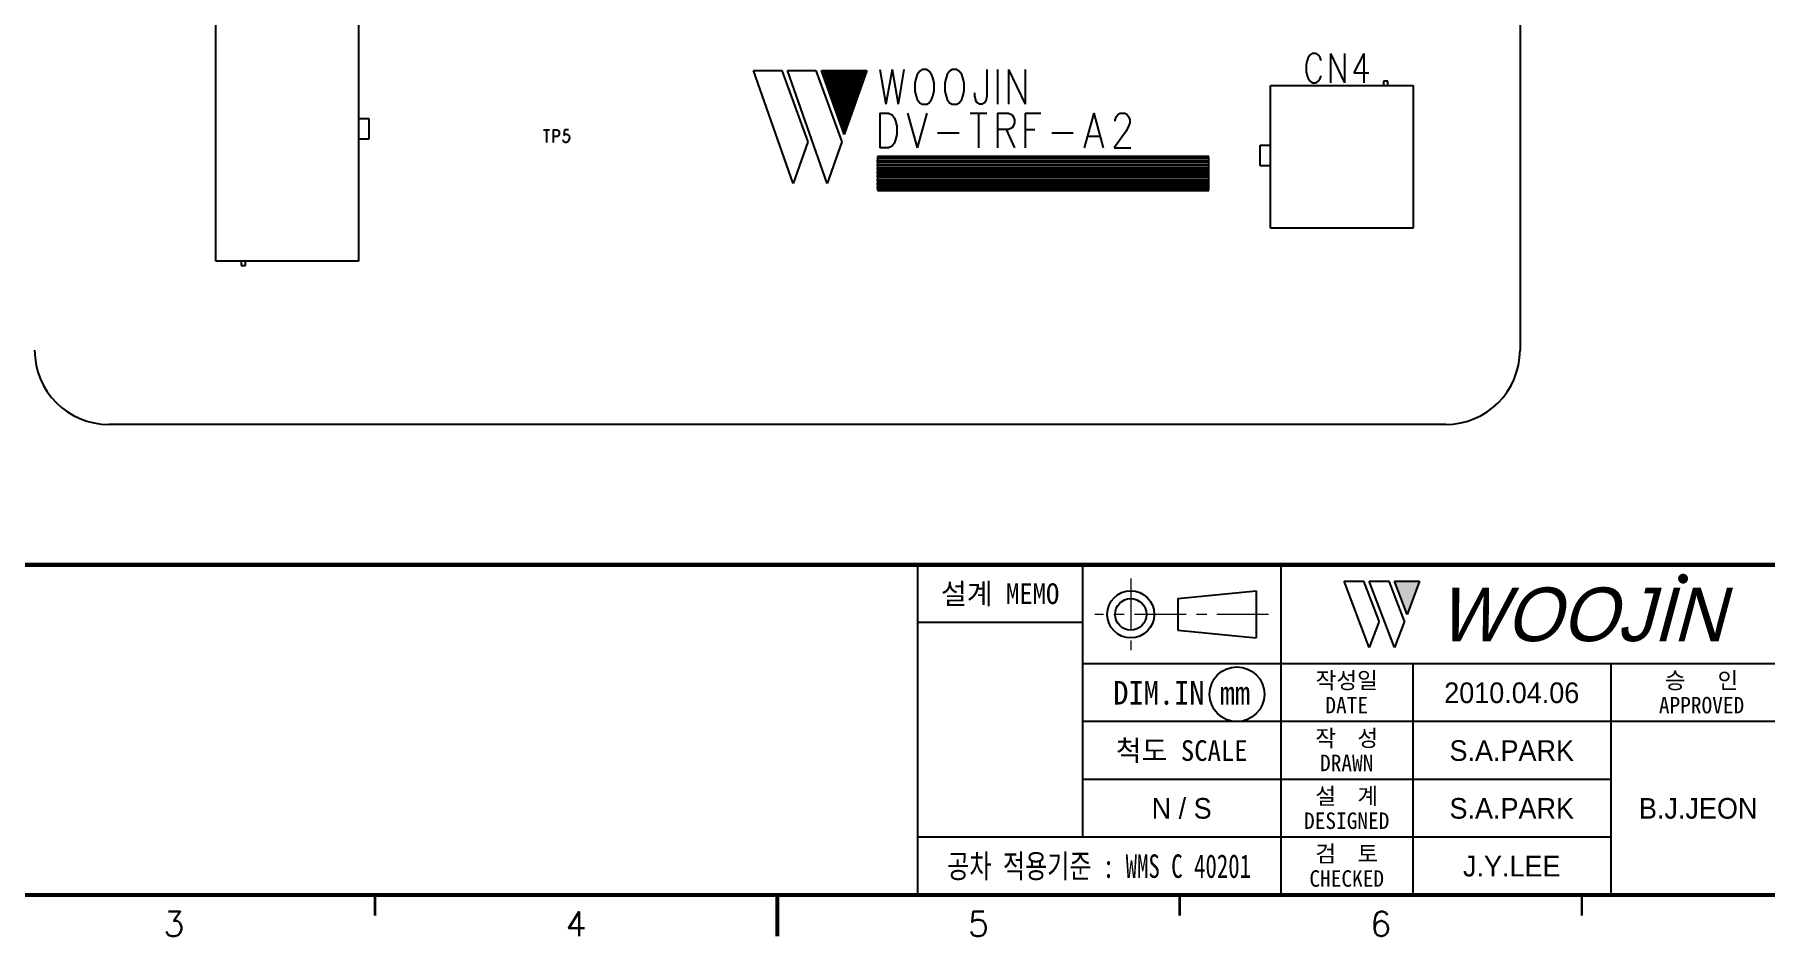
# Model space of a CAD drawing. Extents: x 295 to 953, y 10 to 290.
# Drawn here: x 597 to 806.7, y 9.8 to 119.2 of the extents above; entities that cross this region are included whole.
import ezdxf
from ezdxf.enums import TextEntityAlignment as Align

# ---------------------------------------------------------------- set-up
doc = ezdxf.new("R2010")
doc.units = 0
doc.header["$LTSCALE"] = 5
doc.header["$MEASUREMENT"] = 0
doc.linetypes.add('CENTER', pattern=[2, 1.25, -0.25, 0.25, -0.25])
doc.layers.get('0').update_dxf_attribs({"linetype": 'CONTINUOUS', "lineweight": 25})
doc.layers.add('2', color=2, linetype='CENTER', lineweight=13)
for name, color, linetype in [('SHEET', 3, 'CONTINUOUS'), ('SILK_TOP_PHO', 13, 'CONTINUOUS'), ('문자', 4, 'CONTINUOUS'), ('테두리', 3, 'CONTINUOUS')]:
    doc.layers.add(name, color=color, linetype=linetype)
doc.styles.add('MARK', font='ARLRDBD.TTF')
doc.styles.get("Standard").update_dxf_attribs({"font": 'simplex.shx'})
doc.styles.add('굴림', font='')
doc.styles.add('굴림체', font='')
doc.styles.get('굴림').set_extended_font_data('Gulim')
doc.styles.get('굴림체').set_extended_font_data('GulimChe')

# ---------------------------------------------------------------- blocks, each defined once
blk = doc.blocks.new('B')
at = {"layer": '문자'}
blk.add_hatch(color=256, dxfattribs=at).paths.add_polyline_path([(13.79, 10), (15.31, 6), (16.84, 10)])
at = {"color": 4, "const_width": 0.6}
blk.add_lwpolyline([(48.46, 10.32, 1), (49.06, 10.32, 1)], format="xyb", close=True, dxfattribs=at)
at = {"layer": '문자'}
for p, q in [((10.73, 2), (7.68, 10)), ((7.68, 10), (10.09, 10)), ((11.94, 5.16), (10.09, 10)), ((10.73, 10), (13.15, 10)), ((13.79, 2), (10.73, 10)), ((14.99, 5.16), (13.15, 10)), ((13.79, 10), (16.84, 10)), ((15.31, 6), (13.79, 10)), ((16.84, 10), (15.31, 6)), ((11.94, 5.16), (10.73, 2)), ((14.99, 5.16), (13.79, 2))]:
    blk.add_line(p, q, dxfattribs=at)
at = {"layer": '문자', "style": 'MARK', "oblique": 15}
blk.add_text('WOOJIN', height=6.5, dxfattribs=at).set_placement((36.4, 6), align=Align.MIDDLE_CENTER)
blk = doc.blocks.new('C')
at = {"layer": '2'}
for p, q in [((252.83, 53.35), (252.83, 44.65)), ((269.53, 49), (248.48, 49))]:
    blk.add_line(p, q, dxfattribs=at)
at = {"layer": 'SHEET'}
for p, q in [((227, 55), (227, 15)), ((247, 55), (247, 22)), ((271, 55), (271, 15)), ((271, 55), (271, 15)), ((247, 48), (227, 48)), ((333, 43), (247, 43)), ((287, 43), (287, 15)), ((311, 43), (311, 15)), ((333, 36), (247, 36)), ((311, 29), (247, 29)), ((311, 22), (227, 22))]:
    blk.add_line(p, q, dxfattribs=at)
at = {"layer": 'SHEET', "color": 4}
for p, q in [((258.53, 50.9), (268.03, 51.85)), ((258.53, 50.9), (258.53, 47.1)), ((268.03, 51.85), (268.03, 46.15)), ((258.53, 47.1), (268.03, 46.15))]:
    blk.add_line(p, q, dxfattribs=at)
for radius in [2.85, 1.9]:
    blk.add_circle((252.83, 49), radius, dxfattribs=at)
at = {"layer": 'SHEET'}
blk.add_circle((265.7, 39.32), 3.32, dxfattribs=at)
at = {"layer": '테두리'}
for points, const_width in [([(15, 285), (15, 15), (405, 15), (405, 285), (15, 285)], 0.5), ([(15, 55), (405, 55)], 0.5), ([(161.25, 12.5), (161.25, 15)], 0.3), ([(210, 10), (210, 15)], 0.5), ([(258.75, 12.5), (258.75, 15)], 0.3), ([(307.5, 12.5), (307.5, 15)], 0.3)]:
    blk.add_lwpolyline(points, dxfattribs=dict(at, const_width=const_width))
blk.add_blockref('B', (271, 43))
at = {"layer": '문자', "style": '굴림체'}
for s, height, p in [('설계 MEMO', 2.5, (237, 51.5)), ('작성일', 2, (279, 41)), ('승   인', 2, (322, 41)), ('DIM.IN mm', 2.85, (259, 39.5)), ('DATE', 2, (279, 38)), ('APPROVED', 2, (322, 38)), ('척도 SCALE', 2.5, (259, 32.5)), ('작  성', 2, (279, 34)), ('DRAWN', 2, (279, 31)), ('설  계', 2, (279, 27)), ('DESIGNED', 2, (279, 24)), ('검  토', 2, (279, 20)), ('CHECKED', 2, (279, 17))]:
    blk.add_text(s, height=height, dxfattribs=at).set_placement(p, align=Align.MIDDLE_CENTER)
at = {"layer": '문자', "style": '굴림체', "width": 0.75}
blk.add_text('공차 적용기준 : WMS C 40201', height=2.85, dxfattribs=at).set_placement((249, 18.5), align=Align.MIDDLE_CENTER)
at = {"layer": '문자'}
for s, p in [('3', (136.88, 11.5)), ('4', (185.62, 11.5)), ('5', (234.38, 11.5)), ('6', (283.12, 11.5))]:
    blk.add_text(s, height=3, dxfattribs=at).set_placement(p, align=Align.MIDDLE)

msp = doc.modelspace()

# ---------------------------------------------------------------- linework, layer by layer
at = {"layer": 'SILK_TOP_PHO', "color": 7}
for p, q in [((776.98, 261), (776.98, 81)), ((618.94, 91.8), (618.94, 124.2)), ((636.22, 124.2), (636.22, 91.8)), ((751.18, 116.1), (751.06, 115.59)), ((751.06, 115.59), (751.06, 114.75)), ((751.3, 116.44), (751.18, 116.1)), ((751.55, 116.78), (751.3, 116.44)), ((751.79, 116.94), (751.55, 116.78)), ((752.28, 116.94), (751.79, 116.94)), ((752.53, 116.78), (752.28, 116.94)), ((752.78, 116.44), (752.53, 116.78)), ((752.9, 116.1), (752.78, 116.44)), ((754, 116.94), (754, 113.4)), ((754, 116.94), (755.72, 113.4)), ((755.72, 116.94), (755.72, 113.4)), ((758.05, 116.94), (756.83, 114.58)), ((758.05, 116.94), (758.05, 113.4)), ((688.91, 101.18), (684.11, 114.89)), ((684.11, 114.89), (687.54, 114.89)), ((687.54, 114.89), (690.67, 106.23)), ((693.02, 101.18), (688.22, 114.89)), ((688.22, 114.89), (691.65, 114.89)), ((691.65, 114.89), (694.78, 106.23)), ((692.34, 114.89), (697.82, 114.89)), ((695.08, 107.12), (692.34, 114.89)), ((692.57, 114.89), (695.08, 107.58)), ((692.8, 114.89), (695.08, 108.03)), ((693.02, 114.89), (695.08, 108.49)), ((693.25, 114.89), (695.08, 108.95)), ((693.48, 114.89), (695.08, 109.41)), ((693.71, 114.89), (695.08, 109.86)), ((693.94, 114.89), (695.08, 110.32)), ((694.17, 114.89), (695.08, 110.78)), ((694.4, 114.89), (695.08, 111.23)), ((694.62, 114.89), (695.08, 111.69)), ((694.85, 114.89), (695.08, 112.15)), ((697.82, 114.89), (695.08, 107.12)), ((695.08, 107.58), (697.6, 114.89)), ((695.08, 108.03), (697.37, 114.89)), ((695.08, 108.49), (697.14, 114.89)), ((695.08, 108.95), (696.91, 114.89)), ((695.08, 109.41), (696.68, 114.89)), ((695.08, 109.86), (696.45, 114.89)), ((695.08, 110.32), (696.22, 114.89)), ((695.08, 110.78), (696, 114.89)), ((695.08, 111.23), (695.77, 114.89)), ((695.08, 111.69), (695.54, 114.89)), ((695.08, 112.15), (695.31, 114.89)), ((695.08, 114.89), (695.08, 107.12)), ((699.42, 114.98), (700.15, 110.78)), ((700.88, 114.98), (700.15, 110.78)), ((700.88, 114.98), (701.61, 110.78)), ((702.33, 114.98), (701.61, 110.78)), ((703.79, 113.98), (703.64, 113.38)), ((703.64, 113.38), (703.64, 112.38)), ((703.93, 114.38), (703.79, 113.98)), ((704.23, 114.78), (703.93, 114.38)), ((704.52, 114.98), (704.23, 114.78)), ((705.1, 114.98), (704.52, 114.98)), ((705.39, 114.78), (705.1, 114.98)), ((705.68, 114.38), (705.39, 114.78)), ((705.83, 113.98), (705.68, 114.38)), ((705.97, 113.38), (705.83, 113.98)), ((705.97, 112.38), (705.97, 113.38)), ((707.43, 113.98), (707.28, 113.38)), ((707.28, 113.38), (707.28, 112.38)), ((707.57, 114.38), (707.43, 113.98)), ((707.86, 114.78), (707.57, 114.38)), ((708.15, 114.98), (707.86, 114.78)), ((708.73, 114.98), (708.15, 114.98)), ((709.03, 114.78), (708.73, 114.98)), ((709.32, 114.38), (709.03, 114.78)), ((709.46, 113.98), (709.32, 114.38)), ((709.61, 113.38), (709.46, 113.98)), ((709.61, 112.38), (709.61, 113.38)), ((712.37, 114.98), (712.37, 111.78)), ((713.68, 114.98), (713.68, 110.78)), ((714.99, 114.98), (714.99, 110.78)), ((714.99, 114.98), (717.03, 110.78)), ((717.03, 114.98), (717.03, 110.78)), ((751.06, 114.75), (751.18, 114.24)), ((751.18, 114.24), (751.3, 113.91)), ((751.3, 113.91), (751.55, 113.57)), ((751.55, 113.57), (751.79, 113.4)), ((751.79, 113.4), (752.28, 113.4)), ((752.28, 113.4), (752.53, 113.57)), ((752.53, 113.57), (752.78, 113.91)), ((752.78, 113.91), (752.9, 114.24)), ((756.83, 114.58), (758.67, 114.58)), ((760.96, 113.58), (760.42, 113.58)), ((760.42, 113.58), (760.42, 113.04)), ((760.96, 113.04), (760.96, 113.58)), ((703.64, 112.38), (703.79, 111.78)), ((703.79, 111.78), (703.93, 111.38)), ((703.93, 111.38), (704.23, 110.98)), ((705.39, 110.98), (705.68, 111.38)), ((705.68, 111.38), (705.83, 111.78)), ((705.83, 111.78), (705.97, 112.38)), ((707.28, 112.38), (707.43, 111.78)), ((707.43, 111.78), (707.57, 111.38)), ((707.57, 111.38), (707.86, 110.98)), ((709.03, 110.98), (709.32, 111.38)), ((709.32, 111.38), (709.46, 111.78)), ((709.46, 111.78), (709.61, 112.38)), ((710.92, 111.78), (710.92, 112.18)), ((711.06, 111.18), (710.92, 111.78)), ((711.21, 110.98), (711.06, 111.18)), ((712.23, 111.18), (712.08, 110.98)), ((712.37, 111.78), (712.23, 111.18)), ((746.74, 95.76), (746.74, 113.04)), ((746.74, 113.04), (764.02, 113.04)), ((760.42, 113.04), (760.96, 113.04)), ((764.02, 113.04), (764.02, 95.76)), ((636.22, 109.08), (637.48, 109.08)), ((637.48, 109.08), (637.48, 106.56)), ((699.42, 109.72), (699.42, 105.52)), ((699.42, 109.72), (700.44, 109.72)), ((700.44, 109.72), (700.88, 109.52)), ((700.88, 109.52), (701.17, 109.12)), ((701.17, 109.12), (701.32, 108.72)), ((702.77, 109.72), (703.93, 105.52)), ((705.1, 109.72), (703.93, 105.52)), ((704.23, 110.98), (704.52, 110.78)), ((704.52, 110.78), (705.1, 110.78)), ((705.1, 110.78), (705.39, 110.98)), ((707.86, 110.98), (708.15, 110.78)), ((708.15, 110.78), (708.73, 110.78)), ((708.73, 110.78), (709.03, 110.98)), ((710.34, 109.72), (712.37, 109.72)), ((711.5, 110.78), (711.21, 110.98)), ((711.35, 109.72), (711.35, 105.52)), ((711.79, 110.78), (711.5, 110.78)), ((712.08, 110.98), (711.79, 110.78)), ((713.68, 109.72), (713.68, 105.52)), ((713.68, 109.72), (714.99, 109.72)), ((714.99, 109.72), (715.43, 109.52)), ((715.43, 109.52), (715.57, 109.32)), ((715.57, 109.32), (715.72, 108.92)), ((717.03, 109.72), (717.03, 105.52)), ((717.03, 109.72), (718.92, 109.72)), ((725.32, 109.72), (724.15, 105.52)), ((725.32, 109.72), (726.48, 105.52)), ((727.94, 108.92), (728.08, 109.32)), ((728.08, 109.32), (728.23, 109.52)), ((728.23, 109.52), (728.52, 109.72)), ((728.52, 109.72), (729.1, 109.72)), ((729.1, 109.72), (729.39, 109.52)), ((729.39, 109.52), (729.54, 109.32)), ((729.54, 109.32), (729.68, 108.92)), ((658.63, 107.67), (659.36, 107.67)), ((658.99, 107.67), (658.99, 106.17)), ((659.82, 107.67), (659.82, 106.17)), ((659.82, 107.67), (660.29, 107.67)), ((660.29, 107.67), (660.45, 107.6)), ((660.45, 107.6), (660.5, 107.53)), ((660.5, 107.03), (660.45, 106.96)), ((660.5, 107.53), (660.55, 107.39)), ((660.55, 107.17), (660.5, 107.03)), ((660.55, 107.39), (660.55, 107.17)), ((661.18, 107.67), (661.12, 107.03)), ((661.12, 107.03), (661.18, 107.1)), ((661.69, 107.67), (661.18, 107.67)), ((661.18, 107.1), (661.33, 107.17)), ((661.33, 107.17), (661.49, 107.17)), ((661.49, 107.17), (661.64, 107.1)), ((661.64, 107.1), (661.75, 106.96)), ((701.32, 108.72), (701.46, 108.12)), ((701.46, 107.12), (701.32, 106.52)), ((701.46, 108.12), (701.46, 107.12)), ((706.41, 107.32), (709.03, 107.32)), ((714.99, 107.72), (713.68, 107.72)), ((714.7, 107.72), (715.72, 105.52)), ((715.43, 107.92), (714.99, 107.72)), ((715.57, 108.12), (715.43, 107.92)), ((715.72, 108.52), (715.57, 108.12)), ((715.72, 108.92), (715.72, 108.52)), ((717.03, 107.72), (718.19, 107.72)), ((720.23, 107.32), (722.85, 107.32)), ((729.25, 107.52), (727.79, 105.52)), ((727.94, 108.72), (727.94, 108.92)), ((729.54, 108.12), (729.25, 107.52)), ((729.68, 108.52), (729.54, 108.12)), ((729.68, 108.92), (729.68, 108.52)), ((637.48, 106.56), (636.22, 106.56)), ((660.29, 106.89), (659.82, 106.89)), ((660.45, 106.96), (660.29, 106.89)), ((661.07, 106.31), (661.02, 106.46)), ((661.12, 106.24), (661.07, 106.31)), ((661.28, 106.17), (661.12, 106.24)), ((661.43, 106.17), (661.28, 106.17)), ((661.59, 106.24), (661.43, 106.17)), ((661.69, 106.39), (661.59, 106.24)), ((661.75, 106.6), (661.69, 106.39)), ((661.75, 106.96), (661.8, 106.74)), ((661.8, 106.74), (661.75, 106.6)), ((690.67, 106.23), (688.91, 101.18)), ((694.78, 106.23), (693.02, 101.18)), ((700.44, 105.52), (699.42, 105.52)), ((700.88, 105.72), (700.44, 105.52)), ((701.17, 106.12), (700.88, 105.72)), ((701.32, 106.52), (701.17, 106.12)), ((724.59, 106.92), (726.05, 106.92)), ((727.79, 105.52), (729.83, 105.52)), ((745.48, 103.32), (745.48, 105.84)), ((745.48, 105.84), (746.74, 105.84)), ((739.26, 104.46), (699.12, 104.46)), ((699.12, 104.46), (699.12, 104.24)), ((739.26, 104.24), (699.12, 104.24)), ((699.12, 104.24), (699.12, 100.36)), ((699.12, 103.78), (699.12, 104.01)), ((699.12, 104.01), (739.26, 104.01)), ((739.26, 103.78), (699.12, 103.78)), ((699.12, 103.32), (699.12, 103.55)), ((699.12, 103.55), (739.26, 103.55)), ((739.26, 103.32), (699.12, 103.32)), ((699.12, 102.86), (699.12, 103.09)), ((699.12, 103.09), (739.26, 103.09)), ((739.26, 102.86), (699.12, 102.86)), ((739.26, 100.36), (739.26, 104.46)), ((739.26, 104.01), (739.26, 104.24)), ((739.26, 103.55), (739.26, 103.78)), ((739.26, 103.09), (739.26, 103.32)), ((739.26, 102.64), (739.26, 102.86)), ((746.74, 103.32), (745.48, 103.32)), ((699.12, 102.41), (699.12, 102.64)), ((699.12, 102.64), (739.26, 102.64)), ((739.26, 102.41), (699.12, 102.41)), ((699.12, 101.95), (699.12, 102.18)), ((699.12, 102.18), (739.26, 102.18)), ((739.26, 101.95), (699.12, 101.95)), ((699.12, 101.49), (699.12, 101.72)), ((699.12, 101.72), (739.26, 101.72)), ((739.26, 101.49), (699.12, 101.49)), ((699.12, 101.04), (699.12, 101.26)), ((699.12, 101.26), (739.26, 101.26)), ((739.26, 101.04), (699.12, 101.04)), ((699.12, 100.58), (699.12, 100.81)), ((699.12, 100.81), (739.26, 100.81)), ((739.26, 102.18), (739.26, 102.41)), ((739.26, 101.72), (739.26, 101.95)), ((739.26, 101.26), (739.26, 101.49)), ((739.26, 100.81), (739.26, 101.04)), ((739.26, 100.58), (699.12, 100.58)), ((739.26, 100.36), (699.12, 100.36)), ((699.12, 100.36), (699.12, 100.35)), ((699.12, 100.36), (739.26, 100.36)), ((699.12, 100.35), (739.26, 100.35)), ((739.26, 100.35), (739.26, 100.58)), ((764.02, 95.76), (746.74, 95.76)), ((636.22, 91.8), (618.94, 91.8)), ((622, 91.8), (622, 91.26)), ((622.54, 91.8), (622, 91.8)), ((622, 91.26), (622.54, 91.26)), ((622.54, 91.26), (622.54, 91.8)), ((767.98, 72), (605.98, 72))]:
    msp.add_line(p, q, dxfattribs=at)
for centre, start, end in [((605.98, 81), 180, 270), ((767.98, 81), 270, 0)]:
    msp.add_arc(centre, 9, start, end, dxfattribs=at)

# ---------------------------------------------------------------- block references
msp.add_blockref('C', (476.98, 0))

# ---------------------------------------------------------------- texts
at = {"color": 4, "style": '굴림'}
for s, p in [('2010.04.06', (775.98, 39.5)), ('S.A.PARK', (775.98, 32.5)), ('S.A.PARK', (775.98, 25.5)), ('B.J.JEON', (798.57, 25.5)), ('J.Y.LEE', (775.98, 18.5))]:
    msp.add_text(s, height=2.5, dxfattribs=at).set_placement(p, align=Align.MIDDLE_CENTER)
at = {"layer": '문자', "style": '굴림'}
msp.add_text('N / S', height=2.5, dxfattribs=at).set_placement((735.98, 25.5), align=Align.MIDDLE_CENTER)

doc.saveas('drawing.dxf')
